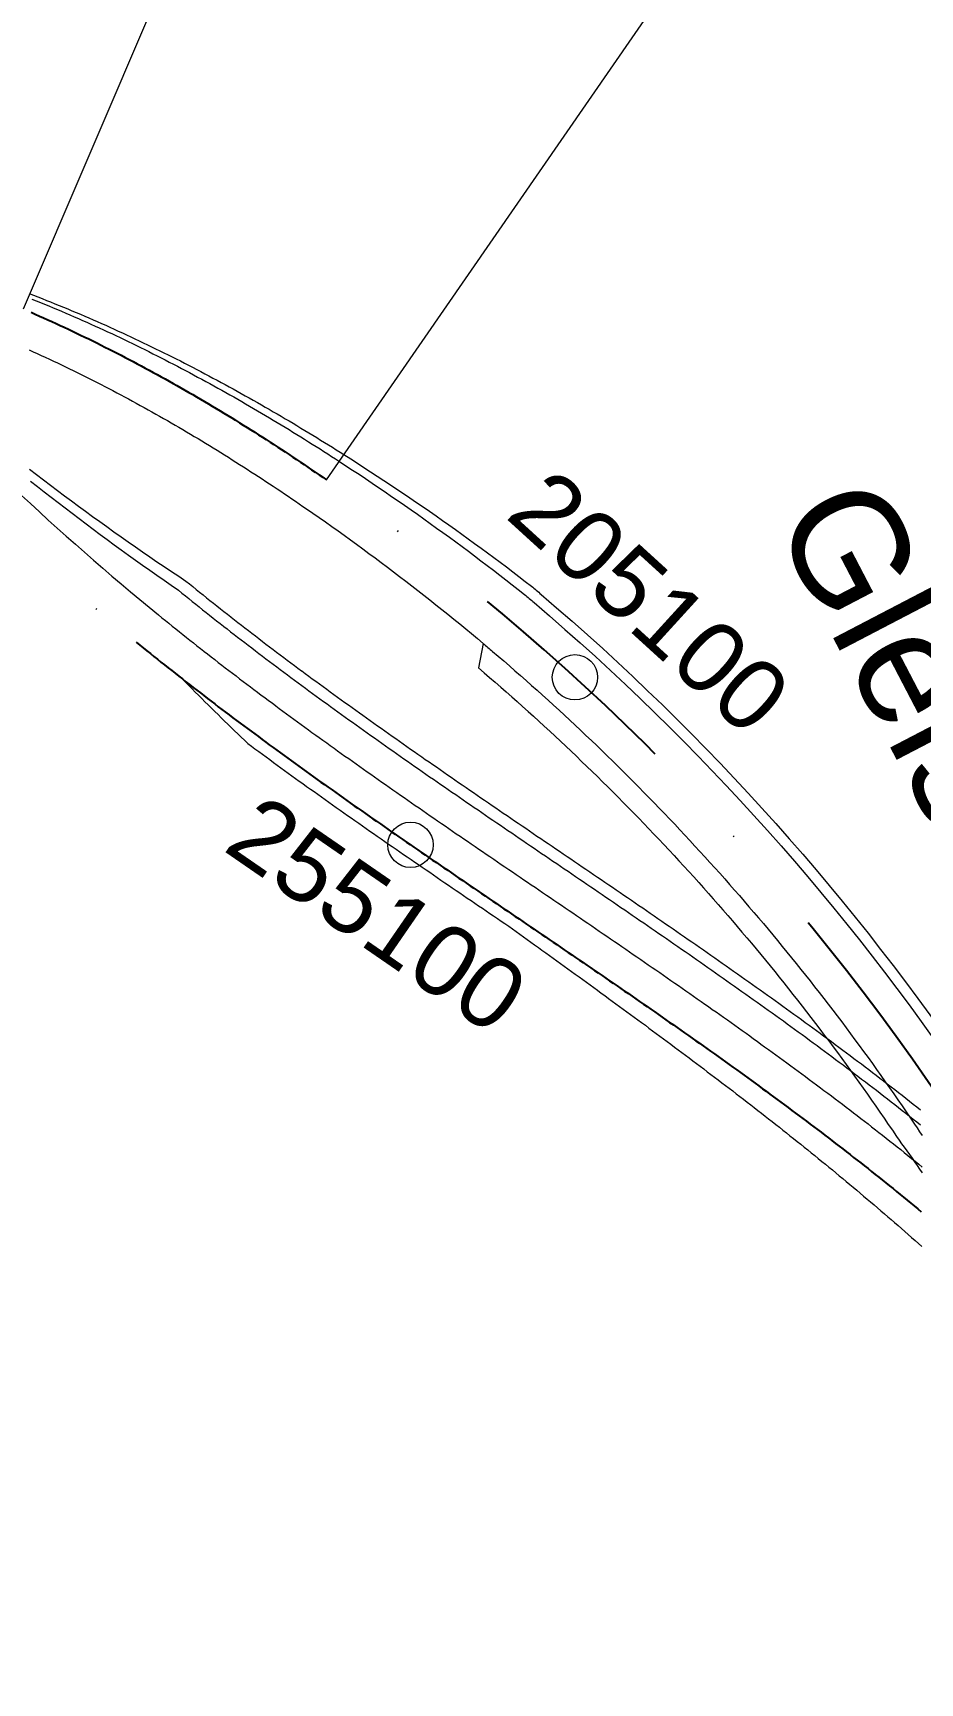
# Model space of a CAD drawing. Extents: x 2610184 to 2620710, y 1263771 to 1270672.
# Drawn here: x 2612215.5 to 2612313.3, y 1269164.7 to 1269346.5 of the extents above; entities that cross this region are included whole.
import ezdxf

# ---------------------------------------------------------------- set-up
doc = ezdxf.new("R2010")
doc.units = 0
doc.header["$LTSCALE"] = 5
doc.linetypes.add('DASHDOT', pattern=[10, 5, -2.5, 0, -2.5])
doc.layers.get('0').update_dxf_attribs({"color": 1, "linetype": 'CONTINUOUS'})
for name, color, linetype in [('DB Gleis 45', 7, 'CONTINUOUS'), ('Grundriss_22', 7, 'CONTINUOUS'), ('Grundriss_26', 7, 'CONTINUOUS'), ('Grundriss_89', 7, 'CONTINUOUS'), ('Grundriss_90', 7, 'CONTINUOUS'), ('QP_reel_26', 7, 'CONTINUOUS'), ('TunnelachseOst', 3, 'CONTINUOUS')]:
    doc.layers.add(name, color=color, linetype=linetype)
doc.styles.add('ARIAL', font='arial.ttf')
doc.styles.get("Standard").update_dxf_attribs({"font": 'MONOTXT'})

# ---------------------------------------------------------------- blocks, each defined once
blk = doc.blocks.new('CDWK_PTTYP10')
at = {"color": 0, "lineweight": -2}
blk.add_circle((0, 0), 0.5, dxfattribs=at)

msp = doc.modelspace()

# ---------------------------------------------------------------- linework, layer by layer
at = {"layer": 'Grundriss_22', "color": 1, "linetype": 'Continuous', "lineweight": 18}
msp.add_lwpolyline([(2612198.27, 1269311.68, 0.036077), (2612229.32, 1269282.4), (2612229.7, 1269282.09), (2612230.08, 1269281.78), (2612230.47, 1269281.47), (2612230.85, 1269281.16), (2612231.24, 1269280.85), (2612231.63, 1269280.54), (2612232.01, 1269280.23), (2612232.4, 1269279.92), (2612232.79, 1269279.61), (2612233.18, 1269279.31), (2612233.56, 1269279), (2612233.95, 1269278.7), (2612234.34, 1269278.39), (2612234.36, 1269278.38), (2612234.73, 1269278.09), (2612235.13, 1269277.78), (2612235.52, 1269277.48), (2612235.91, 1269277.17), (2612236.3, 1269276.87), (2612236.69, 1269276.57), (2612237.09, 1269276.27), (2612237.48, 1269275.97), (2612237.87, 1269275.67), (2612238.27, 1269275.37), (2612238.66, 1269275.07), (2612239.06, 1269274.77), (2612239.45, 1269274.47), (2612239.85, 1269274.17), (2612240.25, 1269273.87), (2612240.64, 1269273.57), (2612241.04, 1269273.28), (2612241.44, 1269272.98), (2612241.84, 1269272.69), (2612242.24, 1269272.39), (2612242.25, 1269272.38), (2612242.64, 1269272.09), (2612243.04, 1269271.8), (2612243.44, 1269271.5), (2612243.84, 1269271.21), (2612244.24, 1269270.92), (2612244.64, 1269270.62), (2612245.04, 1269270.33), (2612245.44, 1269270.04), (2612245.84, 1269269.75), (2612246.24, 1269269.45), (2612246.65, 1269269.16), (2612247.05, 1269268.87), (2612247.45, 1269268.58), (2612247.86, 1269268.29), (2612248.26, 1269268), (2612248.67, 1269267.71), (2612249.07, 1269267.42), (2612249.47, 1269267.13), (2612249.88, 1269266.84), (2612250.29, 1269266.56), (2612250.69, 1269266.27), (2612251.1, 1269265.98), (2612251.5, 1269265.69), (2612251.91, 1269265.4), (2612252.32, 1269265.12), (2612252.72, 1269264.83), (2612253.13, 1269264.54), (2612253.54, 1269264.26), (2612253.95, 1269263.97), (2612254.35, 1269263.69), (2612254.76, 1269263.4), (2612255.17, 1269263.12), (2612255.58, 1269262.83), (2612255.99, 1269262.55), (2612256.4, 1269262.26), (2612256.81, 1269261.98), (2612257.22, 1269261.69), (2612257.63, 1269261.41), (2612258.04, 1269261.12), (2612258.45, 1269260.84), (2612258.86, 1269260.56), (2612259.27, 1269260.27), (2612259.68, 1269259.99), (2612260.09, 1269259.71), (2612260.5, 1269259.42), (2612260.91, 1269259.14), (2612261.33, 1269258.86), (2612261.74, 1269258.58), (2612262.15, 1269258.29), (2612262.56, 1269258.01), (2612262.97, 1269257.73), (2612263.39, 1269257.45), (2612263.8, 1269257.16), (2612264.21, 1269256.88), (2612264.62, 1269256.6), (2612265.04, 1269256.32), (2612265.45, 1269256.04), (2612265.86, 1269255.76), (2612266.27, 1269255.47), (2612266.69, 1269255.19), (2612267.1, 1269254.91), (2612267.51, 1269254.63), (2612267.93, 1269254.35), (2612268.34, 1269254.07), (2612268.76, 1269253.78), (2612269.17, 1269253.5), (2612269.58, 1269253.22), (2612270, 1269252.94), (2612270.41, 1269252.66), (2612270.83, 1269252.38), (2612271.24, 1269252.1), (2612271.66, 1269251.81), (2612272.07, 1269251.53), (2612272.49, 1269251.25), (2612272.9, 1269250.96), (2612273.32, 1269250.68), (2612273.74, 1269250.4), (2612274.15, 1269250.11), (2612274.57, 1269249.83), (2612274.99, 1269249.55), (2612275.4, 1269249.26), (2612275.82, 1269248.98), (2612276.24, 1269248.7), (2612276.65, 1269248.41), (2612277.07, 1269248.13), (2612277.49, 1269247.84), (2612277.9, 1269247.56), (2612278.32, 1269247.27), (2612278.73, 1269246.99), (2612279.15, 1269246.71), (2612279.57, 1269246.42), (2612279.98, 1269246.14), (2612280.4, 1269245.85), (2612280.82, 1269245.57), (2612281.23, 1269245.28), (2612281.65, 1269244.99), (2612282.06, 1269244.71), (2612282.48, 1269244.42), (2612282.9, 1269244.13), (2612283.31, 1269243.85), (2612283.73, 1269243.56), (2612284.14, 1269243.27), (2612284.56, 1269242.99), (2612284.97, 1269242.7), (2612285.39, 1269242.41), (2612285.8, 1269242.12), (2612286.22, 1269241.83), (2612286.63, 1269241.55), (2612287.05, 1269241.26), (2612287.46, 1269240.97), (2612287.88, 1269240.68), (2612288.29, 1269240.39), (2612288.71, 1269240.1), (2612289.12, 1269239.81), (2612289.53, 1269239.52), (2612289.95, 1269239.23), (2612290.36, 1269238.93), (2612290.78, 1269238.64), (2612291.19, 1269238.35), (2612291.6, 1269238.06), (2612292.02, 1269237.76), (2612292.43, 1269237.47), (2612292.84, 1269237.18), (2612293.25, 1269236.88), (2612293.67, 1269236.59), (2612294.08, 1269236.29), (2612294.49, 1269236), (2612294.9, 1269235.7), (2612295.31, 1269235.41), (2612295.72, 1269235.11), (2612296.13, 1269234.81), (2612296.54, 1269234.52), (2612296.96, 1269234.22), (2612297.37, 1269233.92), (2612297.78, 1269233.62), (2612298.18, 1269233.32), (2612298.59, 1269233.02), (2612299, 1269232.72), (2612299.41, 1269232.42), (2612299.82, 1269232.12), (2612300.23, 1269231.82), (2612300.64, 1269231.52), (2612301.04, 1269231.21), (2612301.45, 1269230.91), (2612301.86, 1269230.61), (2612302.27, 1269230.3), (2612302.67, 1269230), (2612303.08, 1269229.69), (2612303.48, 1269229.39), (2612303.89, 1269229.08), (2612304.29, 1269228.77), (2612304.7, 1269228.47), (2612305.1, 1269228.16), (2612305.51, 1269227.85), (2612305.91, 1269227.54), (2612306.31, 1269227.23), (2612306.72, 1269226.92), (2612307.12, 1269226.61), (2612307.52, 1269226.3), (2612307.92, 1269225.99), (2612308.33, 1269225.67), (2612308.73, 1269225.36), (2612309.13, 1269225.05), (2612309.53, 1269224.73), (2612309.93, 1269224.42), (2612310.33, 1269224.1), (2612310.72, 1269223.78), (2612311.12, 1269223.47), (2612311.52, 1269223.15), (2612311.92, 1269222.83), (2612312.32, 1269222.51), (2612312.71, 1269222.19), (2612313.11, 1269221.87), (2612313.5, 1269221.55)], format="xyb", dxfattribs=at)
for points in [[(2612215.12, 1269298.44), (2612215.88, 1269297.86), (2612216.65, 1269297.27), (2612217.42, 1269296.69), (2612218.19, 1269296.1), (2612218.96, 1269295.53), (2612219.74, 1269294.95), (2612220.51, 1269294.38), (2612221.29, 1269293.81), (2612222.07, 1269293.24), (2612222.85, 1269292.68), (2612223.64, 1269292.12), (2612224.42, 1269291.56), (2612225.21, 1269291), (2612225.99, 1269290.45), (2612226.78, 1269289.9), (2612227.57, 1269289.35), (2612228.37, 1269288.8), (2612229.16, 1269288.26), (2612229.95, 1269287.72), (2612230.75, 1269287.19), (2612231.55, 1269286.65), (2612232.35, 1269286.12), (2612232.73, 1269285.81), (2612233.1, 1269285.51), (2612233.48, 1269285.2), (2612233.86, 1269284.9), (2612234.24, 1269284.59), (2612234.62, 1269284.29), (2612235, 1269283.98), (2612235.38, 1269283.68), (2612235.77, 1269283.38), (2612236.15, 1269283.08), (2612236.53, 1269282.77), (2612236.92, 1269282.47), (2612237.3, 1269282.17), (2612237.32, 1269282.16), (2612237.69, 1269281.87), (2612238.07, 1269281.57), (2612238.46, 1269281.27), (2612238.84, 1269280.97), (2612239.23, 1269280.67), (2612239.62, 1269280.38), (2612240.01, 1269280.08), (2612240.39, 1269279.78), (2612240.78, 1269279.48), (2612241.17, 1269279.19), (2612241.56, 1269278.89), (2612241.95, 1269278.6), (2612242.34, 1269278.3), (2612242.74, 1269278.01), (2612243.13, 1269277.71), (2612243.52, 1269277.42), (2612243.91, 1269277.12), (2612244.31, 1269276.83), (2612244.7, 1269276.54), (2612245.09, 1269276.25), (2612245.11, 1269276.24), (2612245.49, 1269275.95), (2612245.88, 1269275.66), (2612246.28, 1269275.37), (2612246.68, 1269275.08), (2612247.07, 1269274.79), (2612247.47, 1269274.5), (2612247.87, 1269274.21), (2612248.26, 1269273.92), (2612248.66, 1269273.63), (2612249.06, 1269273.34), (2612249.46, 1269273.05), (2612249.86, 1269272.76), (2612250.26, 1269272.48), (2612250.66, 1269272.19), (2612251.06, 1269271.9), (2612251.46, 1269271.61), (2612251.86, 1269271.33), (2612252.26, 1269271.04), (2612252.66, 1269270.75), (2612253.07, 1269270.47), (2612253.47, 1269270.18), (2612253.87, 1269269.9), (2612254.27, 1269269.61), (2612254.68, 1269269.33), (2612255.08, 1269269.04), (2612255.49, 1269268.76), (2612255.89, 1269268.47), (2612256.3, 1269268.19), (2612256.7, 1269267.9), (2612257.11, 1269267.62), (2612257.51, 1269267.34), (2612257.92, 1269267.05), (2612258.33, 1269266.77), (2612258.73, 1269266.48), (2612259.14, 1269266.2), (2612259.55, 1269265.92), (2612259.95, 1269265.64), (2612260.36, 1269265.35), (2612260.77, 1269265.07), (2612261.18, 1269264.79), (2612261.59, 1269264.51), (2612261.99, 1269264.22), (2612262.4, 1269263.94), (2612262.81, 1269263.66), (2612263.22, 1269263.38), (2612263.63, 1269263.1), (2612264.04, 1269262.82), (2612264.45, 1269262.53), (2612264.86, 1269262.25), (2612265.27, 1269261.97), (2612265.68, 1269261.69), (2612266.1, 1269261.41), (2612266.51, 1269261.13), (2612266.92, 1269260.85), (2612267.33, 1269260.56), (2612267.74, 1269260.28), (2612268.15, 1269260), (2612268.57, 1269259.72), (2612268.98, 1269259.44), (2612269.39, 1269259.16), (2612269.8, 1269258.88), (2612270.22, 1269258.6), (2612270.63, 1269258.32), (2612271.04, 1269258.03), (2612271.46, 1269257.75), (2612271.87, 1269257.47), (2612272.28, 1269257.19), (2612272.7, 1269256.91), (2612273.11, 1269256.63), (2612273.52, 1269256.35), (2612273.94, 1269256.06), (2612274.35, 1269255.78), (2612274.77, 1269255.5), (2612275.19, 1269255.22), (2612275.6, 1269254.93), (2612276.02, 1269254.65), (2612276.44, 1269254.37), (2612276.85, 1269254.08), (2612277.27, 1269253.8), (2612277.69, 1269253.51), (2612278.1, 1269253.23), (2612278.52, 1269252.95), (2612278.94, 1269252.66), (2612279.36, 1269252.38), (2612279.77, 1269252.09), (2612280.19, 1269251.81), (2612280.61, 1269251.52), (2612281.03, 1269251.24), (2612281.44, 1269250.95), (2612281.86, 1269250.67), (2612282.28, 1269250.38), (2612282.7, 1269250.1), (2612283.11, 1269249.81), (2612283.53, 1269249.52), (2612283.95, 1269249.24), (2612284.37, 1269248.95), (2612284.78, 1269248.66), (2612285.2, 1269248.37), (2612285.62, 1269248.09), (2612286.04, 1269247.8), (2612286.45, 1269247.51), (2612286.87, 1269247.22), (2612287.29, 1269246.93), (2612287.71, 1269246.64), (2612288.12, 1269246.36), (2612288.54, 1269246.07), (2612288.96, 1269245.78), (2612289.38, 1269245.49), (2612289.79, 1269245.19), (2612290.21, 1269244.9), (2612290.63, 1269244.61), (2612291.04, 1269244.32), (2612291.46, 1269244.03), (2612291.88, 1269243.74), (2612292.3, 1269243.44), (2612292.71, 1269243.15), (2612293.13, 1269242.86), (2612293.55, 1269242.56), (2612293.96, 1269242.27), (2612294.38, 1269241.97), (2612294.79, 1269241.68), (2612295.21, 1269241.38), (2612295.63, 1269241.09), (2612296.04, 1269240.79), (2612296.46, 1269240.49), (2612296.87, 1269240.2), (2612297.29, 1269239.9), (2612297.7, 1269239.6), (2612298.12, 1269239.3), (2612298.53, 1269239), (2612298.95, 1269238.7), (2612299.36, 1269238.4), (2612299.78, 1269238.1), (2612300.19, 1269237.8), (2612300.6, 1269237.5), (2612301.02, 1269237.2), (2612301.43, 1269236.89), (2612301.84, 1269236.59), (2612302.26, 1269236.29), (2612302.67, 1269235.98), (2612303.08, 1269235.68), (2612303.5, 1269235.37), (2612303.91, 1269235.07), (2612304.32, 1269234.76), (2612304.73, 1269234.45), (2612305.14, 1269234.15), (2612305.55, 1269233.84), (2612305.96, 1269233.53), (2612306.38, 1269233.22), (2612306.79, 1269232.91), (2612307.2, 1269232.6), (2612307.61, 1269232.29), (2612308.01, 1269231.98), (2612308.42, 1269231.66), (2612308.83, 1269231.35), (2612309.24, 1269231.04), (2612309.65, 1269230.72), (2612310.06, 1269230.41), (2612310.46, 1269230.09), (2612310.87, 1269229.77), (2612311.28, 1269229.46), (2612311.69, 1269229.14), (2612312.09, 1269228.82), (2612312.5, 1269228.5), (2612312.9, 1269228.18), (2612313.31, 1269227.86)], [(2612215.22, 1269297.15), (2612215.98, 1269296.55), (2612216.74, 1269295.95), (2612217.5, 1269295.36), (2612218.27, 1269294.77), (2612219.04, 1269294.18), (2612219.8, 1269293.59), (2612220.57, 1269293.01), (2612221.35, 1269292.42), (2612222.12, 1269291.85), (2612222.89, 1269291.27), (2612223.67, 1269290.7), (2612224.45, 1269290.13), (2612225.23, 1269289.56), (2612226.01, 1269288.99), (2612226.79, 1269288.43), (2612227.58, 1269287.87), (2612228.37, 1269287.31), (2612229.15, 1269286.76), (2612229.94, 1269286.21), (2612230.74, 1269285.66), (2612231.53, 1269285.11), (2612231.91, 1269284.81), (2612232.29, 1269284.5), (2612232.67, 1269284.19), (2612233.05, 1269283.88), (2612233.43, 1269283.58), (2612233.81, 1269283.27), (2612234.19, 1269282.97), (2612234.58, 1269282.66), (2612234.96, 1269282.36), (2612235.34, 1269282.05), (2612235.73, 1269281.75), (2612236.11, 1269281.45), (2612236.5, 1269281.15), (2612236.52, 1269281.13), (2612236.89, 1269280.85), (2612237.27, 1269280.54), (2612237.66, 1269280.24), (2612238.05, 1269279.94), (2612238.44, 1269279.64), (2612238.83, 1269279.34), (2612239.21, 1269279.05), (2612239.6, 1269278.75), (2612240, 1269278.45), (2612240.39, 1269278.15), (2612240.78, 1269277.86), (2612241.17, 1269277.56), (2612241.56, 1269277.26), (2612241.95, 1269276.97), (2612242.35, 1269276.67), (2612242.74, 1269276.38), (2612243.14, 1269276.08), (2612243.53, 1269275.79), (2612243.92, 1269275.5), (2612244.32, 1269275.2), (2612244.33, 1269275.19), (2612244.72, 1269274.91), (2612245.11, 1269274.62), (2612245.51, 1269274.32), (2612245.91, 1269274.03), (2612246.3, 1269273.74), (2612246.7, 1269273.45), (2612247.1, 1269273.16), (2612247.5, 1269272.87), (2612247.9, 1269272.58), (2612248.3, 1269272.29), (2612248.7, 1269272), (2612249.1, 1269271.71), (2612249.5, 1269271.42), (2612249.9, 1269271.13), (2612250.3, 1269270.85), (2612250.7, 1269270.56), (2612251.1, 1269270.27), (2612251.51, 1269269.98), (2612251.91, 1269269.7), (2612252.31, 1269269.41), (2612252.72, 1269269.12), (2612253.12, 1269268.84), (2612253.52, 1269268.55), (2612253.93, 1269268.26), (2612254.33, 1269267.98), (2612254.74, 1269267.69), (2612255.14, 1269267.41), (2612255.55, 1269267.12), (2612255.96, 1269266.84), (2612256.36, 1269266.55), (2612256.77, 1269266.27), (2612257.17, 1269265.99), (2612257.58, 1269265.7), (2612257.99, 1269265.42), (2612258.4, 1269265.13), (2612258.8, 1269264.85), (2612259.21, 1269264.57), (2612259.62, 1269264.28), (2612260.03, 1269264), (2612260.44, 1269263.72), (2612260.85, 1269263.44), (2612261.26, 1269263.15), (2612261.67, 1269262.87), (2612262.08, 1269262.59), (2612262.49, 1269262.31), (2612262.9, 1269262.03), (2612263.31, 1269261.74), (2612263.72, 1269261.46), (2612264.13, 1269261.18), (2612264.54, 1269260.9), (2612264.95, 1269260.62), (2612265.36, 1269260.34), (2612265.77, 1269260.05), (2612266.18, 1269259.77), (2612266.6, 1269259.49), (2612267.01, 1269259.21), (2612267.42, 1269258.93), (2612267.83, 1269258.65), (2612268.25, 1269258.37), (2612268.66, 1269258.08), (2612269.07, 1269257.8), (2612269.48, 1269257.52), (2612269.9, 1269257.24), (2612270.31, 1269256.96), (2612270.72, 1269256.68), (2612271.14, 1269256.4), (2612271.55, 1269256.12), (2612271.97, 1269255.83), (2612272.38, 1269255.55), (2612272.79, 1269255.27), (2612273.21, 1269254.99), (2612273.62, 1269254.71), (2612274.04, 1269254.42), (2612274.46, 1269254.14), (2612274.87, 1269253.86), (2612275.29, 1269253.57), (2612275.71, 1269253.29), (2612276.12, 1269253.01), (2612276.54, 1269252.72), (2612276.96, 1269252.44), (2612277.37, 1269252.16), (2612277.79, 1269251.87), (2612278.21, 1269251.59), (2612278.62, 1269251.3), (2612279.04, 1269251.02), (2612279.46, 1269250.73), (2612279.88, 1269250.45), (2612280.29, 1269250.16), (2612280.71, 1269249.88), (2612281.13, 1269249.59), (2612281.54, 1269249.31), (2612281.96, 1269249.02), (2612282.38, 1269248.74), (2612282.8, 1269248.45), (2612283.21, 1269248.16), (2612283.63, 1269247.88), (2612284.05, 1269247.59), (2612284.46, 1269247.3), (2612284.88, 1269247.02), (2612285.3, 1269246.73), (2612285.72, 1269246.44), (2612286.13, 1269246.15), (2612286.55, 1269245.86), (2612286.97, 1269245.58), (2612287.38, 1269245.29), (2612287.8, 1269245), (2612288.22, 1269244.71), (2612288.63, 1269244.42), (2612289.05, 1269244.13), (2612289.47, 1269243.84), (2612289.88, 1269243.55), (2612290.3, 1269243.26), (2612290.72, 1269242.96), (2612291.13, 1269242.67), (2612291.55, 1269242.38), (2612291.96, 1269242.09), (2612292.38, 1269241.79), (2612292.8, 1269241.5), (2612293.21, 1269241.21), (2612293.63, 1269240.91), (2612294.04, 1269240.62), (2612294.46, 1269240.32), (2612294.87, 1269240.03), (2612295.29, 1269239.73), (2612295.7, 1269239.44), (2612296.12, 1269239.14), (2612296.53, 1269238.84), (2612296.94, 1269238.54), (2612297.36, 1269238.25), (2612297.77, 1269237.95), (2612298.19, 1269237.65), (2612298.6, 1269237.35), (2612299.01, 1269237.05), (2612299.43, 1269236.75), (2612299.84, 1269236.45), (2612300.25, 1269236.15), (2612300.66, 1269235.85), (2612301.08, 1269235.54), (2612301.49, 1269235.24), (2612301.9, 1269234.94), (2612302.31, 1269234.63), (2612302.72, 1269234.33), (2612303.13, 1269234.02), (2612303.54, 1269233.72), (2612303.95, 1269233.41), (2612304.36, 1269233.11), (2612304.77, 1269232.8), (2612305.18, 1269232.49), (2612305.59, 1269232.18), (2612306, 1269231.87), (2612306.41, 1269231.56), (2612306.82, 1269231.25), (2612307.23, 1269230.94), (2612307.63, 1269230.63), (2612308.04, 1269230.32), (2612308.45, 1269230.01), (2612308.86, 1269229.69), (2612309.26, 1269229.38), (2612309.67, 1269229.06), (2612310.07, 1269228.75), (2612310.48, 1269228.43), (2612310.88, 1269228.12), (2612311.29, 1269227.8), (2612311.69, 1269227.48), (2612312.1, 1269227.16), (2612312.5, 1269226.84), (2612312.9, 1269226.52), (2612313.31, 1269226.2)], [(2612231.97, 1269275.32), (2612232.31, 1269274.98), (2612232.67, 1269274.62), (2612233.02, 1269274.26), (2612233.38, 1269273.9), (2612233.74, 1269273.55), (2612234.1, 1269273.19), (2612234.45, 1269272.83), (2612234.81, 1269272.48), (2612235.17, 1269272.12), (2612235.53, 1269271.76), (2612235.89, 1269271.41), (2612236.25, 1269271.05), (2612236.61, 1269270.7), (2612236.98, 1269270.35), (2612237.34, 1269269.99), (2612237.7, 1269269.64), (2612238.07, 1269269.29), (2612238.43, 1269268.94), (2612238.79, 1269268.58), (2612239.17, 1269268.22), (2612239.56, 1269267.93), (2612239.96, 1269267.63), (2612240.37, 1269267.34), (2612240.77, 1269267.04), (2612241.18, 1269266.74), (2612241.58, 1269266.45), (2612241.99, 1269266.15), (2612242.4, 1269265.85), (2612242.8, 1269265.56), (2612243.21, 1269265.26), (2612243.62, 1269264.97), (2612244.02, 1269264.68), (2612244.43, 1269264.38), (2612244.84, 1269264.09), (2612245.24, 1269263.8), (2612245.65, 1269263.5), (2612246.06, 1269263.21), (2612246.47, 1269262.92), (2612246.88, 1269262.63), (2612247.29, 1269262.34), (2612247.7, 1269262.05), (2612248.11, 1269261.76), (2612248.52, 1269261.47), (2612248.92, 1269261.18), (2612249.33, 1269260.89), (2612249.75, 1269260.6), (2612250.16, 1269260.31), (2612250.57, 1269260.02), (2612250.98, 1269259.73), (2612251.39, 1269259.45), (2612251.8, 1269259.16), (2612252.21, 1269258.87), (2612252.62, 1269258.58), (2612253.03, 1269258.3), (2612253.44, 1269258.01), (2612253.86, 1269257.73), (2612254.27, 1269257.44), (2612254.68, 1269257.15), (2612255.09, 1269256.87), (2612255.51, 1269256.58), (2612255.92, 1269256.3), (2612256.33, 1269256.01), (2612256.74, 1269255.73), (2612257.16, 1269255.44), (2612257.57, 1269255.16), (2612257.98, 1269254.88), (2612258.4, 1269254.59), (2612258.81, 1269254.31), (2612259.22, 1269254.03), (2612259.64, 1269253.74), (2612260.05, 1269253.46), (2612260.46, 1269253.18), (2612260.88, 1269252.89), (2612261.29, 1269252.61), (2612261.7, 1269252.33), (2612262.12, 1269252.04), (2612262.53, 1269251.76), (2612262.95, 1269251.48), (2612263.36, 1269251.2), (2612263.77, 1269250.92), (2612264.19, 1269250.63), (2612264.6, 1269250.35), (2612265.02, 1269250.07), (2612265.43, 1269249.79), (2612265.84, 1269249.51), (2612266.26, 1269249.22), (2612266.67, 1269248.94), (2612267.09, 1269248.66), (2612267.5, 1269248.38), (2612267.92, 1269248.1), (2612268.33, 1269247.82), (2612268.74, 1269247.52), (2612269.15, 1269247.23), (2612269.55, 1269246.93), (2612269.96, 1269246.64), (2612270.37, 1269246.34), (2612270.78, 1269246.05), (2612271.19, 1269245.75), (2612271.59, 1269245.46), (2612272, 1269245.16), (2612272.41, 1269244.87), (2612272.82, 1269244.57), (2612273.23, 1269244.28), (2612273.63, 1269243.99), (2612274.04, 1269243.69), (2612274.45, 1269243.4), (2612274.86, 1269243.1), (2612275.26, 1269242.8), (2612275.67, 1269242.51), (2612276.08, 1269242.21), (2612276.48, 1269241.92), (2612276.89, 1269241.62), (2612277.3, 1269241.33), (2612277.7, 1269241.03), (2612278.11, 1269240.73), (2612278.52, 1269240.44), (2612278.92, 1269240.14), (2612279.33, 1269239.85), (2612279.73, 1269239.55), (2612280.14, 1269239.25), (2612280.55, 1269238.96), (2612280.95, 1269238.66), (2612281.36, 1269238.36), (2612281.76, 1269238.06), (2612282.17, 1269237.77), (2612282.57, 1269237.47), (2612282.98, 1269237.17), (2612283.38, 1269236.87), (2612283.78, 1269236.57), (2612284.19, 1269236.27), (2612284.59, 1269235.98), (2612284.99, 1269235.68), (2612285.4, 1269235.38), (2612285.8, 1269235.08), (2612286.2, 1269234.78), (2612286.6, 1269234.48), (2612287.01, 1269234.18), (2612287.41, 1269233.87), (2612287.81, 1269233.57), (2612288.21, 1269233.27), (2612288.61, 1269232.97), (2612289.01, 1269232.67), (2612289.41, 1269232.37), (2612289.81, 1269232.06), (2612290.21, 1269231.76), (2612290.61, 1269231.46), (2612291.01, 1269231.15), (2612291.41, 1269230.85), (2612291.81, 1269230.55), (2612292.21, 1269230.24), (2612292.61, 1269229.94), (2612293, 1269229.63), (2612293.4, 1269229.33), (2612293.8, 1269229.02), (2612294.19, 1269228.71), (2612294.59, 1269228.41), (2612294.99, 1269228.1), (2612295.38, 1269227.79), (2612295.78, 1269227.48), (2612296.17, 1269227.17), (2612296.57, 1269226.87), (2612296.96, 1269226.56), (2612297.35, 1269226.25), (2612297.75, 1269225.94), (2612298.14, 1269225.63), (2612298.53, 1269225.32), (2612298.92, 1269225), (2612299.31, 1269224.69), (2612299.71, 1269224.38), (2612300.1, 1269224.07), (2612300.49, 1269223.75), (2612300.88, 1269223.44), (2612301.27, 1269223.13), (2612301.65, 1269222.81), (2612302.04, 1269222.5), (2612302.43, 1269222.18), (2612302.82, 1269221.87), (2612303.2, 1269221.55), (2612303.59, 1269221.23), (2612303.98, 1269220.91), (2612304.36, 1269220.6), (2612304.75, 1269220.28), (2612305.13, 1269219.96), (2612305.52, 1269219.64), (2612305.9, 1269219.32), (2612306.28, 1269219), (2612306.66, 1269218.68), (2612307.04, 1269218.35), (2612307.43, 1269218.03), (2612307.81, 1269217.71), (2612308.19, 1269217.38), (2612308.57, 1269217.06), (2612308.94, 1269216.74), (2612309.32, 1269216.41), (2612309.7, 1269216.08), (2612310.08, 1269215.76), (2612310.45, 1269215.43), (2612310.83, 1269215.1), (2612311.2, 1269214.77), (2612311.58, 1269214.45), (2612311.95, 1269214.12), (2612312.33, 1269213.79), (2612312.7, 1269213.46), (2612313.07, 1269213.12), (2612313.44, 1269212.79)]]:
    msp.add_lwpolyline(points, dxfattribs=at)
at = {"layer": 'Grundriss_22', "color": 1, "linetype": 'DASHDOT', "lineweight": 25}
for points in [[(2612226.87, 1269279.4), (2612227.26, 1269279.08), (2612227.65, 1269278.77), (2612228.04, 1269278.45), (2612228.43, 1269278.14), (2612228.82, 1269277.82), (2612229.21, 1269277.51), (2612229.6, 1269277.2), (2612229.99, 1269276.89), (2612230.38, 1269276.58), (2612230.78, 1269276.27), (2612231.17, 1269275.96), (2612231.56, 1269275.65), (2612231.96, 1269275.34), (2612232.35, 1269275.03), (2612232.75, 1269274.72), (2612233.14, 1269274.41), (2612233.54, 1269274.11), (2612233.94, 1269273.8), (2612234.33, 1269273.5), (2612234.73, 1269273.19), (2612235.13, 1269272.89), (2612235.53, 1269272.58), (2612235.92, 1269272.28), (2612236.32, 1269271.98), (2612236.72, 1269271.68), (2612237.12, 1269271.37), (2612237.52, 1269271.07), (2612237.92, 1269270.77), (2612238.32, 1269270.47), (2612238.72, 1269270.17), (2612239.13, 1269269.87), (2612239.53, 1269269.57), (2612239.93, 1269269.28), (2612240.33, 1269268.98), (2612240.74, 1269268.68), (2612241.14, 1269268.38), (2612241.54, 1269268.09), (2612241.95, 1269267.79), (2612242.35, 1269267.5), (2612242.76, 1269267.2), (2612243.16, 1269266.91), (2612243.57, 1269266.61), (2612243.97, 1269266.32), (2612244.38, 1269266.02), (2612244.78, 1269265.73), (2612245.19, 1269265.44), (2612245.6, 1269265.14), (2612246, 1269264.85), (2612246.41, 1269264.56), (2612246.82, 1269264.27), (2612247.22, 1269263.98), (2612247.63, 1269263.69), (2612248.04, 1269263.4), (2612248.45, 1269263.11), (2612248.86, 1269262.82), (2612249.27, 1269262.53), (2612249.67, 1269262.24), (2612250.08, 1269261.95), (2612250.49, 1269261.66), (2612250.9, 1269261.37), (2612251.31, 1269261.09), (2612251.72, 1269260.8), (2612252.13, 1269260.51), (2612252.54, 1269260.22), (2612252.95, 1269259.94), (2612253.36, 1269259.65), (2612253.78, 1269259.36), (2612254.19, 1269259.08), (2612254.6, 1269258.79), (2612255.01, 1269258.51), (2612255.42, 1269258.22), (2612255.83, 1269257.94), (2612256.24, 1269257.65), (2612256.66, 1269257.37), (2612257.07, 1269257.08), (2612257.48, 1269256.8), (2612257.89, 1269256.52), (2612258.31, 1269256.23), (2612258.72, 1269255.95), (2612259.13, 1269255.66), (2612259.54, 1269255.38), (2612259.96, 1269255.1), (2612260.37, 1269254.81), (2612260.78, 1269254.53), (2612261.2, 1269254.25), (2612261.61, 1269253.97), (2612262.02, 1269253.68), (2612262.44, 1269253.4), (2612262.85, 1269253.12), (2612263.26, 1269252.84), (2612263.68, 1269252.55), (2612264.09, 1269252.27), (2612264.51, 1269251.99), (2612264.92, 1269251.71), (2612265.33, 1269251.43), (2612265.75, 1269251.14), (2612266.16, 1269250.86), (2612266.58, 1269250.58), (2612266.99, 1269250.3), (2612267.4, 1269250.02), (2612267.82, 1269249.74), (2612268.23, 1269249.45), (2612268.65, 1269249.17), (2612269.06, 1269248.89)], [(2612269.06, 1269248.89), (2612269.48, 1269248.61), (2612269.89, 1269248.33), (2612270.31, 1269248.04), (2612270.73, 1269247.76), (2612271.14, 1269247.48), (2612271.56, 1269247.19), (2612271.97, 1269246.91), (2612272.39, 1269246.63), (2612272.81, 1269246.34), (2612273.22, 1269246.06), (2612273.64, 1269245.78), (2612274.05, 1269245.49), (2612274.47, 1269245.21), (2612274.88, 1269244.93), (2612275.3, 1269244.64), (2612275.72, 1269244.36), (2612276.13, 1269244.08), (2612276.55, 1269243.79), (2612276.96, 1269243.51), (2612277.38, 1269243.22), (2612277.79, 1269242.94), (2612278.21, 1269242.65), (2612278.62, 1269242.37), (2612279.04, 1269242.09), (2612279.45, 1269241.8), (2612279.87, 1269241.52), (2612280.28, 1269241.23), (2612280.7, 1269240.94), (2612281.11, 1269240.66), (2612281.52, 1269240.37), (2612281.94, 1269240.09), (2612282.35, 1269239.8), (2612282.77, 1269239.51), (2612283.18, 1269239.23), (2612283.59, 1269238.94), (2612284.01, 1269238.65), (2612284.42, 1269238.37), (2612284.83, 1269238.08), (2612285.25, 1269237.79), (2612285.66, 1269237.5), (2612286.07, 1269237.21), (2612286.48, 1269236.92), (2612286.89, 1269236.64), (2612287.31, 1269236.35), (2612287.72, 1269236.06), (2612288.13, 1269235.77), (2612288.54, 1269235.48), (2612288.95, 1269235.19), (2612289.36, 1269234.9), (2612289.77, 1269234.6), (2612290.18, 1269234.31), (2612290.59, 1269234.02), (2612291, 1269233.73), (2612291.41, 1269233.44), (2612291.82, 1269233.14), (2612292.23, 1269232.85), (2612292.64, 1269232.56), (2612293.05, 1269232.26), (2612293.45, 1269231.97), (2612293.86, 1269231.67), (2612294.27, 1269231.38), (2612294.68, 1269231.08), (2612295.08, 1269230.79), (2612295.49, 1269230.49), (2612295.9, 1269230.19), (2612296.3, 1269229.9), (2612296.71, 1269229.6), (2612297.11, 1269229.3), (2612297.52, 1269229), (2612297.92, 1269228.7), (2612298.33, 1269228.4), (2612298.73, 1269228.1), (2612299.14, 1269227.8), (2612299.54, 1269227.5), (2612299.94, 1269227.2), (2612300.35, 1269226.9), (2612300.75, 1269226.6), (2612301.15, 1269226.29), (2612301.55, 1269225.99), (2612301.95, 1269225.69), (2612302.35, 1269225.38), (2612302.75, 1269225.08), (2612303.15, 1269224.77), (2612303.55, 1269224.47), (2612303.95, 1269224.16), (2612304.35, 1269223.85), (2612304.75, 1269223.55), (2612305.15, 1269223.24), (2612305.54, 1269222.93), (2612305.94, 1269222.62), (2612306.34, 1269222.31), (2612306.73, 1269222), (2612307.13, 1269221.69), (2612307.52, 1269221.38), (2612307.92, 1269221.06), (2612308.31, 1269220.75), (2612308.71, 1269220.44), (2612309.1, 1269220.12), (2612309.49, 1269219.81), (2612309.88, 1269219.49), (2612310.28, 1269219.18), (2612310.67, 1269218.86), (2612311.06, 1269218.54), (2612311.45, 1269218.23), (2612311.84, 1269217.91), (2612312.23, 1269217.59), (2612312.62, 1269217.27), (2612313, 1269216.95), (2612313.39, 1269216.63)]]:
    msp.add_lwpolyline(points, dxfattribs=at)
msp.add_arc((2612416.41, 1269511.93), 300, 222.5511, 230.8157, dxfattribs=at)
at = {"layer": 'Grundriss_26', "color": 30, "linetype": 'Continuous', "lineweight": 18}
msp.add_line((2612247.85, 1269297.27), (2612377.23, 1269484.68), dxfattribs=at)
at = {"layer": 'Grundriss_26', "color": 1, "linetype": 'Continuous', "lineweight": 18}
for points in [[(2612215.09, 1269317.8), (2612215.56, 1269317.62), (2612216.03, 1269317.43), (2612216.5, 1269317.25), (2612216.97, 1269317.06), (2612217.44, 1269316.88), (2612217.91, 1269316.69), (2612218.38, 1269316.5), (2612218.85, 1269316.31), (2612219.32, 1269316.11), (2612219.79, 1269315.92), (2612220.25, 1269315.72), (2612220.72, 1269315.52), (2612221.19, 1269315.33), (2612221.65, 1269315.12), (2612222.12, 1269314.92), (2612222.58, 1269314.72), (2612223.04, 1269314.52), (2612223.51, 1269314.31), (2612223.97, 1269314.1), (2612224.43, 1269313.89), (2612224.89, 1269313.68), (2612225.35, 1269313.47), (2612225.81, 1269313.26), (2612226.27, 1269313.04), (2612226.73, 1269312.83), (2612227.19, 1269312.61), (2612227.65, 1269312.39), (2612228.1, 1269312.17), (2612228.56, 1269311.95), (2612229.01, 1269311.73), (2612229.47, 1269311.51), (2612229.92, 1269311.28), (2612230.38, 1269311.06), (2612230.83, 1269310.83), (2612231.28, 1269310.6), (2612231.74, 1269310.38), (2612232.19, 1269310.14), (2612232.64, 1269309.91), (2612233.09, 1269309.68), (2612233.54, 1269309.45), (2612233.99, 1269309.21), (2612234.44, 1269308.97), (2612234.89, 1269308.74), (2612235.33, 1269308.5), (2612235.78, 1269308.26), (2612236.23, 1269308.02), (2612236.67, 1269307.78), (2612237.12, 1269307.53), (2612237.56, 1269307.29), (2612238.01, 1269307.04), (2612238.45, 1269306.8), (2612238.89, 1269306.55), (2612239.33, 1269306.3), (2612239.77, 1269306.05), (2612240.22, 1269305.8), (2612240.66, 1269305.55), (2612241.1, 1269305.3), (2612241.54, 1269305.05), (2612241.97, 1269304.79), (2612242.41, 1269304.54), (2612242.85, 1269304.28), (2612243.29, 1269304.02), (2612243.72, 1269303.77), (2612244.16, 1269303.51), (2612244.59, 1269303.25), (2612245.03, 1269302.99), (2612245.46, 1269302.72), (2612245.9, 1269302.46), (2612246.33, 1269302.2), (2612246.76, 1269301.93), (2612247.19, 1269301.67), (2612247.62, 1269301.4), (2612248.06, 1269301.13), (2612248.49, 1269300.87), (2612248.92, 1269300.6), (2612249.34, 1269300.33), (2612249.77, 1269300.06), (2612250.51, 1269299.59), (2612251.24, 1269299.12), (2612251.97, 1269298.65), (2612252.7, 1269298.18), (2612253.43, 1269297.7), (2612254.15, 1269297.22), (2612254.88, 1269296.74), (2612255.6, 1269296.26), (2612256.32, 1269295.78), (2612257.04, 1269295.29), (2612257.76, 1269294.8), (2612258.48, 1269294.3), (2612259.2, 1269293.81), (2612259.91, 1269293.31), (2612260.62, 1269292.81), (2612261.34, 1269292.31), (2612262.05, 1269291.8), (2612262.75, 1269291.3), (2612263.46, 1269290.79), (2612264.17, 1269290.27), (2612264.87, 1269289.76), (2612265.57, 1269289.24), (2612266.27, 1269288.72), (2612266.97, 1269288.2), (2612267.67, 1269287.68), (2612268.36, 1269287.15), (2612269.05, 1269286.62), (2612269.75, 1269286.09), (2612270.44, 1269285.56, -0.00131), (2612271.49, 1269284.66, -0.06849), (2612319.52, 1269230.89)], [(2612215.38, 1269317.2), (2612215.85, 1269317.01), (2612216.31, 1269316.82), (2612216.78, 1269316.63), (2612217.25, 1269316.44), (2612217.71, 1269316.25), (2612218.18, 1269316.05), (2612218.64, 1269315.86), (2612219.11, 1269315.66), (2612219.57, 1269315.46), (2612220.04, 1269315.26), (2612220.5, 1269315.06), (2612220.96, 1269314.85), (2612221.42, 1269314.65), (2612221.88, 1269314.44), (2612222.34, 1269314.23), (2612222.8, 1269314.02), (2612223.26, 1269313.81), (2612223.72, 1269313.6), (2612224.18, 1269313.39), (2612224.63, 1269313.17), (2612225.09, 1269312.96), (2612225.54, 1269312.74), (2612226, 1269312.52), (2612226.45, 1269312.3), (2612226.91, 1269312.08), (2612227.36, 1269311.86), (2612227.81, 1269311.63), (2612228.27, 1269311.41), (2612228.72, 1269311.18), (2612229.17, 1269310.95), (2612229.62, 1269310.72), (2612230.07, 1269310.49), (2612230.52, 1269310.26), (2612230.97, 1269310.03), (2612231.41, 1269309.8), (2612231.86, 1269309.56), (2612232.31, 1269309.33), (2612232.75, 1269309.09), (2612233.2, 1269308.85), (2612233.64, 1269308.61), (2612234.09, 1269308.37), (2612234.53, 1269308.13), (2612234.97, 1269307.89), (2612235.42, 1269307.64), (2612235.86, 1269307.4), (2612236.3, 1269307.15), (2612236.74, 1269306.91), (2612237.18, 1269306.66), (2612237.62, 1269306.41), (2612238.06, 1269306.16), (2612238.5, 1269305.91), (2612238.93, 1269305.65), (2612239.37, 1269305.4), (2612239.81, 1269305.15), (2612240.24, 1269304.89), (2612240.68, 1269304.63), (2612241.11, 1269304.38), (2612241.55, 1269304.12), (2612241.98, 1269303.86), (2612242.41, 1269303.6), (2612242.84, 1269303.34), (2612243.28, 1269303.08), (2612243.71, 1269302.81), (2612244.14, 1269302.55), (2612244.57, 1269302.28), (2612245, 1269302.02), (2612245.42, 1269301.75), (2612245.85, 1269301.48), (2612246.28, 1269301.22), (2612246.71, 1269300.95), (2612247.13, 1269300.68), (2612247.56, 1269300.4), (2612247.99, 1269300.13), (2612248.41, 1269299.86), (2612248.83, 1269299.59), (2612249.26, 1269299.31), (2612249.98, 1269298.84), (2612250.71, 1269298.36), (2612251.43, 1269297.89), (2612252.15, 1269297.41), (2612252.87, 1269296.93), (2612253.59, 1269296.44), (2612254.31, 1269295.95), (2612255.02, 1269295.46), (2612255.73, 1269294.97), (2612256.45, 1269294.48), (2612257.16, 1269293.98), (2612257.86, 1269293.48), (2612258.57, 1269292.98), (2612259.28, 1269292.48), (2612259.98, 1269291.97), (2612260.68, 1269291.46), (2612261.38, 1269290.95), (2612262.08, 1269290.44), (2612262.78, 1269289.92), (2612263.48, 1269289.41), (2612264.17, 1269288.89), (2612264.86, 1269288.36), (2612265.55, 1269287.84), (2612266.24, 1269287.31), (2612266.93, 1269286.78), (2612267.62, 1269286.25), (2612268.3, 1269285.72), (2612268.98, 1269285.18), (2612269.66, 1269284.64, -0.00131), (2612270.72, 1269283.75, -0.06849), (2612318.52, 1269230.22)], [(2612215.08, 1269311.59), (2612215.52, 1269311.39), (2612215.97, 1269311.19), (2612216.41, 1269310.99), (2612216.85, 1269310.79), (2612217.3, 1269310.58), (2612217.74, 1269310.37), (2612218.18, 1269310.17), (2612218.62, 1269309.96), (2612219.06, 1269309.74), (2612219.5, 1269309.53), (2612219.94, 1269309.32), (2612220.38, 1269309.1), (2612220.82, 1269308.89), (2612221.25, 1269308.67), (2612221.69, 1269308.45), (2612222.13, 1269308.23), (2612222.56, 1269308.01), (2612223, 1269307.78), (2612223.43, 1269307.56), (2612223.86, 1269307.33), (2612224.3, 1269307.11), (2612224.73, 1269306.88), (2612225.16, 1269306.65), (2612225.59, 1269306.42), (2612226.02, 1269306.19), (2612226.45, 1269305.96), (2612226.88, 1269305.72), (2612227.31, 1269305.49), (2612227.74, 1269305.25), (2612228.17, 1269305.01), (2612228.6, 1269304.77), (2612229.02, 1269304.53), (2612229.45, 1269304.29), (2612229.88, 1269304.05), (2612230.3, 1269303.81), (2612230.73, 1269303.56), (2612231.15, 1269303.32), (2612231.57, 1269303.07), (2612232, 1269302.82), (2612232.42, 1269302.57), (2612232.84, 1269302.32), (2612233.26, 1269302.07), (2612233.68, 1269301.82), (2612234.1, 1269301.57), (2612234.52, 1269301.31), (2612234.94, 1269301.06), (2612235.36, 1269300.8), (2612235.78, 1269300.54), (2612236.19, 1269300.29), (2612236.61, 1269300.03), (2612237.03, 1269299.77), (2612237.44, 1269299.5), (2612237.86, 1269299.24), (2612238.27, 1269298.98), (2612238.69, 1269298.71), (2612239.1, 1269298.45), (2612239.51, 1269298.18), (2612239.93, 1269297.92), (2612240.34, 1269297.65), (2612240.75, 1269297.38), (2612241.16, 1269297.11), (2612241.57, 1269296.84), (2612241.98, 1269296.57), (2612242.39, 1269296.29), (2612242.8, 1269296.02), (2612243.21, 1269295.75), (2612243.62, 1269295.47), (2612244.02, 1269295.2), (2612244.43, 1269294.92), (2612244.84, 1269294.64), (2612245.24, 1269294.36), (2612245.65, 1269294.08), (2612246.34, 1269293.6), (2612247.04, 1269293.12), (2612247.73, 1269292.64), (2612248.42, 1269292.15), (2612249.11, 1269291.66), (2612249.79, 1269291.17), (2612250.48, 1269290.67), (2612251.16, 1269290.18), (2612251.84, 1269289.68), (2612252.52, 1269289.18), (2612253.2, 1269288.68), (2612253.88, 1269288.17), (2612254.55, 1269287.66), (2612255.23, 1269287.15), (2612255.9, 1269286.64), (2612256.57, 1269286.13), (2612257.24, 1269285.61), (2612257.9, 1269285.09), (2612258.57, 1269284.57), (2612259.23, 1269284.05), (2612259.89, 1269283.52), (2612260.55, 1269283), (2612261.21, 1269282.47), (2612261.87, 1269281.94), (2612262.52, 1269281.4), (2612263.18, 1269280.87), (2612263.83, 1269280.33), (2612264.48, 1269279.79), (2612265.12, 1269279.25, -0.00131), (2612266.15, 1269278.38), (2612266.77, 1269277.85), (2612267.38, 1269277.32), (2612268, 1269276.79), (2612268.61, 1269276.25), (2612269.23, 1269275.71), (2612269.84, 1269275.17), (2612270.45, 1269274.63), (2612271.06, 1269274.09), (2612271.66, 1269273.55), (2612272.26, 1269273), (2612272.87, 1269272.45), (2612273.47, 1269271.9), (2612274.07, 1269271.35), (2612274.66, 1269270.79), (2612275.26, 1269270.24), (2612275.85, 1269269.68), (2612276.44, 1269269.12), (2612277.03, 1269268.56), (2612277.62, 1269267.99), (2612278.21, 1269267.43), (2612278.79, 1269266.86), (2612279.38, 1269266.29), (2612279.96, 1269265.72), (2612280.54, 1269265.15), (2612281.11, 1269264.57), (2612281.69, 1269263.99), (2612282.26, 1269263.42), (2612282.83, 1269262.84), (2612283.4, 1269262.25), (2612283.97, 1269261.67), (2612284.54, 1269261.08), (2612285.1, 1269260.5), (2612285.66, 1269259.91), (2612286.22, 1269259.32), (2612286.78, 1269258.72), (2612287.34, 1269258.13), (2612287.89, 1269257.53), (2612288.45, 1269256.93), (2612289, 1269256.33), (2612289.55, 1269255.73), (2612290.1, 1269255.13), (2612290.64, 1269254.52), (2612291.18, 1269253.92), (2612291.73, 1269253.31), (2612292.26, 1269252.7), (2612292.8, 1269252.08), (2612293.34, 1269251.47), (2612293.87, 1269250.85), (2612294.4, 1269250.24), (2612294.93, 1269249.62), (2612295.46, 1269249), (2612295.99, 1269248.38), (2612296.51, 1269247.75), (2612297.03, 1269247.13), (2612297.55, 1269246.5), (2612298.07, 1269245.87), (2612298.59, 1269245.24), (2612299.1, 1269244.61), (2612299.61, 1269243.97), (2612300.12, 1269243.34), (2612300.63, 1269242.7), (2612301.13, 1269242.06), (2612301.64, 1269241.42), (2612302.14, 1269240.78), (2612302.64, 1269240.14), (2612303.14, 1269239.49), (2612303.63, 1269238.84), (2612304.13, 1269238.2), (2612304.62, 1269237.55), (2612305.11, 1269236.9), (2612305.59, 1269236.24), (2612306.08, 1269235.59), (2612306.56, 1269234.93), (2612307.04, 1269234.27), (2612307.52, 1269233.62), (2612308, 1269232.96), (2612308.47, 1269232.29), (2612308.95, 1269231.63), (2612309.42, 1269230.96), (2612309.88, 1269230.3), (2612310.35, 1269229.63), (2612310.81, 1269228.96), (2612311.28, 1269228.29), (2612311.74, 1269227.62), (2612312.19, 1269226.94), (2612312.65, 1269226.27), (2612312.93, 1269225.86), (2612313.21, 1269225.45), (2612313.49, 1269225.04)]]:
    msp.add_lwpolyline(points, format="xyb", dxfattribs=at)
msp.add_lwpolyline([(2612265.12, 1269279.25), (2612264.59, 1269276.55), (2612265.21, 1269276.03), (2612265.82, 1269275.5), (2612266.43, 1269274.97), (2612267.04, 1269274.44), (2612267.64, 1269273.91), (2612268.25, 1269273.38), (2612268.85, 1269272.84), (2612269.45, 1269272.3), (2612270.05, 1269271.76), (2612270.65, 1269271.22), (2612271.25, 1269270.68), (2612271.84, 1269270.13), (2612272.44, 1269269.59), (2612273.03, 1269269.04), (2612273.62, 1269268.49), (2612274.21, 1269267.93), (2612274.79, 1269267.38), (2612275.38, 1269266.82), (2612275.96, 1269266.26), (2612276.54, 1269265.7), (2612277.12, 1269265.14), (2612277.7, 1269264.58), (2612278.27, 1269264.01), (2612278.84, 1269263.44), (2612279.42, 1269262.87), (2612279.99, 1269262.3), (2612280.55, 1269261.73), (2612281.12, 1269261.15), (2612281.69, 1269260.58), (2612282.25, 1269260), (2612282.81, 1269259.42), (2612283.37, 1269258.84), (2612283.93, 1269258.25), (2612284.48, 1269257.67), (2612285.03, 1269257.08), (2612285.59, 1269256.49), (2612286.14, 1269255.9), (2612286.68, 1269255.31), (2612287.23, 1269254.71), (2612287.77, 1269254.12), (2612288.32, 1269253.52), (2612288.86, 1269252.92), (2612289.39, 1269252.32), (2612289.93, 1269251.71), (2612290.46, 1269251.11), (2612291, 1269250.5), (2612291.53, 1269249.89), (2612292.06, 1269249.28), (2612292.58, 1269248.67), (2612293.11, 1269248.06), (2612293.63, 1269247.45), (2612294.15, 1269246.83), (2612294.67, 1269246.21), (2612295.19, 1269245.59), (2612295.7, 1269244.97), (2612296.22, 1269244.35), (2612296.73, 1269243.72), (2612297.24, 1269243.1), (2612297.74, 1269242.47), (2612298.25, 1269241.84), (2612298.75, 1269241.21), (2612299.25, 1269240.57), (2612299.75, 1269239.94), (2612300.25, 1269239.3), (2612300.74, 1269238.67), (2612301.23, 1269238.03), (2612301.73, 1269237.39), (2612302.21, 1269236.75), (2612302.7, 1269236.1), (2612303.19, 1269235.46), (2612303.67, 1269234.81), (2612304.15, 1269234.16), (2612304.63, 1269233.51), (2612305.1, 1269232.86), (2612305.58, 1269232.21), (2612306.05, 1269231.55), (2612306.52, 1269230.9), (2612306.99, 1269230.24), (2612307.46, 1269229.58), (2612307.92, 1269228.92), (2612308.38, 1269228.26), (2612308.84, 1269227.6), (2612309.3, 1269226.93), (2612309.75, 1269226.26), (2612310.21, 1269225.6), (2612310.66, 1269224.93), (2612310.95, 1269224.53), (2612311.23, 1269224.13), (2612311.52, 1269223.73), (2612311.8, 1269223.33), (2612312.08, 1269222.92), (2612312.37, 1269222.52), (2612312.65, 1269222.12), (2612312.93, 1269221.71), (2612313.21, 1269221.31), (2612313.49, 1269220.9)], dxfattribs=at)
at = {"layer": 'Grundriss_89', "color": 220, "linetype": 'DASHDOT', "lineweight": 35}
msp.add_arc((2611838.69, 1269191.3), 550, 24.6429, 190.1251, dxfattribs=at)
at = {"layer": 'Grundriss_90', "color": 220, "linetype": 'DASHDOT', "lineweight": 35}
msp.add_arc((2611838.69, 1269191.3), 565, 24.5931, 190.1749, dxfattribs=at)
at = {"layer": 'QP_reel_26', "color": 1, "linetype": 'Continuous', "lineweight": 18}
msp.add_line((2612214.43, 1269316.11), (2612435.94, 1269832.5), dxfattribs=at)
at = {"layer": 'TunnelachseOst', "linetype": 'DASHDOT', "lineweight": 25}
msp.add_lwpolyline([(2612215.29, 1269315.74), (2612215.75, 1269315.54), (2612216.21, 1269315.33), (2612216.66, 1269315.13), (2612217.12, 1269314.93), (2612217.57, 1269314.72), (2612218.03, 1269314.51), (2612218.48, 1269314.3), (2612218.93, 1269314.09), (2612219.39, 1269313.88), (2612219.84, 1269313.67), (2612220.29, 1269313.45), (2612220.74, 1269313.24), (2612221.19, 1269313.02), (2612221.64, 1269312.8), (2612222.09, 1269312.58), (2612222.54, 1269312.36), (2612222.99, 1269312.13), (2612223.43, 1269311.91), (2612223.88, 1269311.69), (2612224.32, 1269311.46), (2612224.77, 1269311.23), (2612225.21, 1269311), (2612225.66, 1269310.77), (2612226.1, 1269310.54), (2612226.54, 1269310.31), (2612226.98, 1269310.07), (2612227.42, 1269309.84), (2612227.86, 1269309.6), (2612228.3, 1269309.36), (2612228.74, 1269309.12), (2612229.18, 1269308.88), (2612229.62, 1269308.64), (2612230.06, 1269308.4), (2612230.49, 1269308.15), (2612230.93, 1269307.91), (2612231.36, 1269307.66), (2612231.8, 1269307.42), (2612232.23, 1269307.17), (2612232.66, 1269306.92), (2612233.1, 1269306.67), (2612233.53, 1269306.42), (2612233.96, 1269306.16), (2612234.39, 1269305.91), (2612234.82, 1269305.65), (2612235.25, 1269305.4), (2612235.68, 1269305.14), (2612236.11, 1269304.88), (2612236.53, 1269304.62), (2612236.96, 1269304.36), (2612237.39, 1269304.1), (2612237.81, 1269303.84), (2612238.24, 1269303.58), (2612238.66, 1269303.31), (2612239.09, 1269303.05), (2612239.51, 1269302.78), (2612239.93, 1269302.52), (2612240.35, 1269302.25), (2612240.78, 1269301.98), (2612241.2, 1269301.71), (2612241.62, 1269301.44), (2612242.04, 1269301.17), (2612242.46, 1269300.89), (2612242.87, 1269300.62), (2612243.29, 1269300.35), (2612243.71, 1269300.07), (2612244.13, 1269299.79), (2612244.54, 1269299.52), (2612244.96, 1269299.24), (2612245.37, 1269298.96), (2612245.79, 1269298.68), (2612246.2, 1269298.4), (2612246.61, 1269298.12), (2612247.03, 1269297.84), (2612247.44, 1269297.56), (2612247.85, 1269297.27, -0.093872), (2612315.87, 1269228.43)], format="xyb", dxfattribs=at)

# ---------------------------------------------------------------- block references
at = {"layer": 'Grundriss_22', "color": 1, "lineweight": 18, "xscale": 5, "yscale": 5}
msp.add_blockref('CDWK_PTTYP10', (2612257.1, 1269257.06), dxfattribs=at)
at = {"layer": 'Grundriss_26', "color": 1, "lineweight": 18, "xscale": 5, "yscale": 5}
msp.add_blockref('CDWK_PTTYP10', (2612275.22, 1269275.52), dxfattribs=at)

# ---------------------------------------------------------------- texts
at = {"layer": 'DB Gleis 45', "color": 4, "insert": (2612307.95, 1269298.69), "char_height": 12.5, "width": 67.2272, "attachment_point": 1, "rotation": 297.54}
msp.add_mtext('\\fArial|b0|i0|c0|p18;\\H12.5;\\W1;\\C150;Gleis 45', dxfattribs=at)
at = {"layer": 'Grundriss_22', "color": 1, "lineweight": 18, "style": 'ARIAL'}
msp.add_text('255100', height=7.812, rotation=325.4157, dxfattribs=at).set_placement((2612236.26, 1269256.55))
at = {"layer": 'Grundriss_26', "color": 1, "lineweight": 18, "style": 'ARIAL'}
msp.add_text('205100', height=7.812, rotation=317.6695, dxfattribs=at).set_placement((2612267.39, 1269293.22))

doc.saveas('drawing.dxf')
